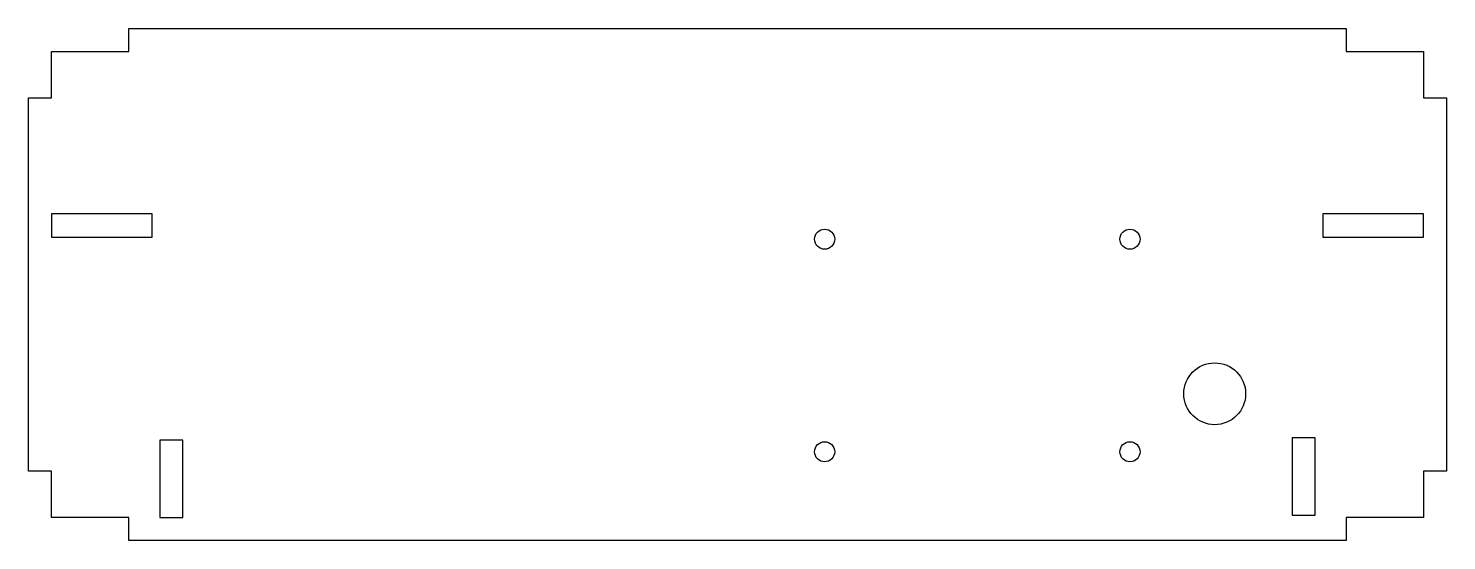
# Model space of a CAD drawing. Header units: millimetres. Extents: x -13 to 170, y -80 to -14.
import ezdxf

# ---------------------------------------------------------------- set-up
doc = ezdxf.new("R2010")
doc.units = ezdxf.units.MM
doc.layers.get('0').update_dxf_attribs({"linetype": 'CONTINUOUS'})

msp = doc.modelspace()

# ---------------------------------------------------------------- linework, layer by layer
for points in [[(-13, -71.29), (-13, -23.01), (-10, -23.01), (-10, -17.01), (0, -17.01), (0, -14.01), (157.46, -14.01), (157.46, -17.01), (167.46, -17.01), (167.46, -23.01), (170.46, -23.01), (170.46, -71.29), (167.46, -71.29), (167.46, -77.29), (157.46, -77.29), (157.46, -80.29), (0, -80.29), (0, -77.29), (-10, -77.29), (-10, -71.29)], [(-10, -41.01), (3, -41.01), (3, -38.01), (-10, -38.01)], [(167.46, -38.01), (154.46, -38.01), (154.46, -41.01), (167.46, -41.01)], [(7, -67.29), (4, -67.29), (4, -77.29), (7, -77.29)], [(153.46, -67.01), (150.46, -67.01), (150.46, -77.01), (153.46, -77.01)]]:
    msp.add_lwpolyline(points, close=True)
for centre, radius in [((90, -41.29), 1.3), ((129.5, -41.29), 1.3), ((140.46, -61.29), 4), ((90, -68.79), 1.3), ((129.5, -68.79), 1.3)]:
    msp.add_circle(centre, radius)

doc.saveas('drawing.dxf')
